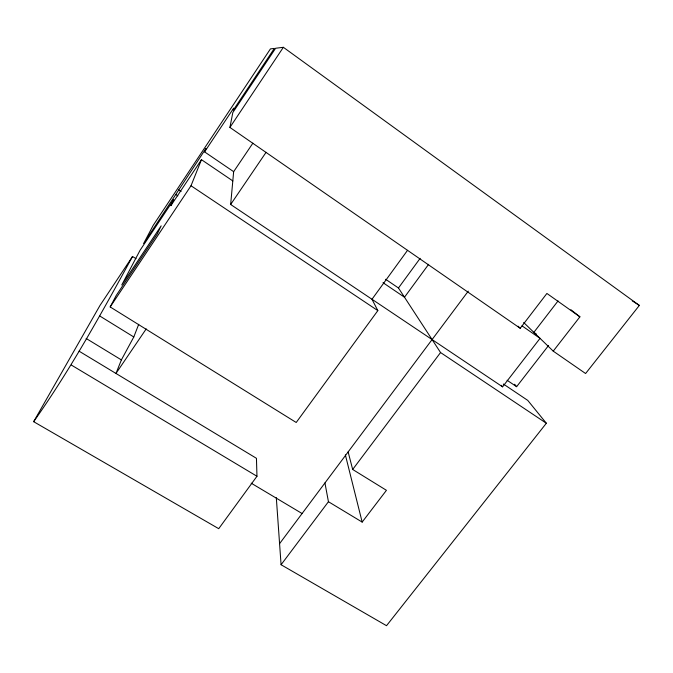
<?xml version="1.0" encoding="UTF-8"?>
<svg xmlns="http://www.w3.org/2000/svg" width="673" height="673" viewBox="0 0 673 673"><rect width="100%" height="100%" fill="white"/><g stroke="black" fill="none" stroke-linecap="round" stroke-linejoin="round"><path stroke-width="1.01" d="M522.038 325.875L540.04 338.351L502.588 386.84L230.654 204.491L233.657 171.665L252.888 143.164M553.231 351.138L579.907 316.832L546.897 293.453L520.221 328.289L229.914 127.424L232.808 112.576L275.61 48.254L283.358 47.303L639.35 305.424L585.594 373.523L553.231 351.138L523.687 322.502M146.226 328.878L115.966 373.456L121.384 359.912L133.792 336.98L138.714 324.319M407.535 250.322L371.984 299.266L377.839 310.623L296.213 422.484L110.179 306.947L191.014 185.756L201.463 159.678L232.816 180.919M204.584 151.896L205.98 148.405L143.593 243.592L153.242 225.295L270.445 48.885L274.348 48.406L233.287 110.136L233.674 108.151L204.584 151.896L233.657 171.665M110.179 306.947L116.227 295.472L157.347 233.792L161.158 225.859L121.763 284.99L140.06 250.297L173.727 199.671L170.824 205.736L201.463 159.678M79.094 351.18L256.447 458.313L256.968 476.265L218.725 528.684L33.65 421.685C70.741 369.157 101.749 312.827 132.539 256.463L136.013 258.684M33.65 421.685L99.991 305.441L132.539 256.463M229.914 127.424L283.358 47.303M230.654 204.491L266.071 152.317M276.309 497.667L281.078 564.74L386.521 625.697L546.341 423.25L440.554 352.543L398.466 287.994L420.129 258.348M428.642 264.304L404.49 297.23L383.013 282.685M279.581 543.658L468.273 291.148M281.078 564.74L328.441 501.713L324.941 482.953M328.441 501.713L362.167 522.088L386.437 490.314L352.677 469.468L440.554 352.543M558.06 300.915L533.857 332.353L536.398 334.119M507.106 380.279L516.62 386.689L548.562 345.501M251.189 483.18L302.093 513.533M71.397 365.086L256.968 476.265M86.136 338.46L121.384 359.912M99.865 316.049L133.792 336.98M632.275 300.881L639.35 305.424M176.107 194.716L177.815 195.851M178.48 189.786L181.087 191.519M191.014 185.756L377.839 310.623M503.354 384.014L527.775 400.41L546.341 423.25M385.621 279.278L398.466 287.994M570.931 309.748L579.907 316.832M518.117 326.186L520.221 328.289M514.635 384.249L516.62 386.689M501.402 385.301L502.588 386.84M348.134 451.92L352.677 469.468M345.358 454.855L362.167 522.088"/></g></svg>
